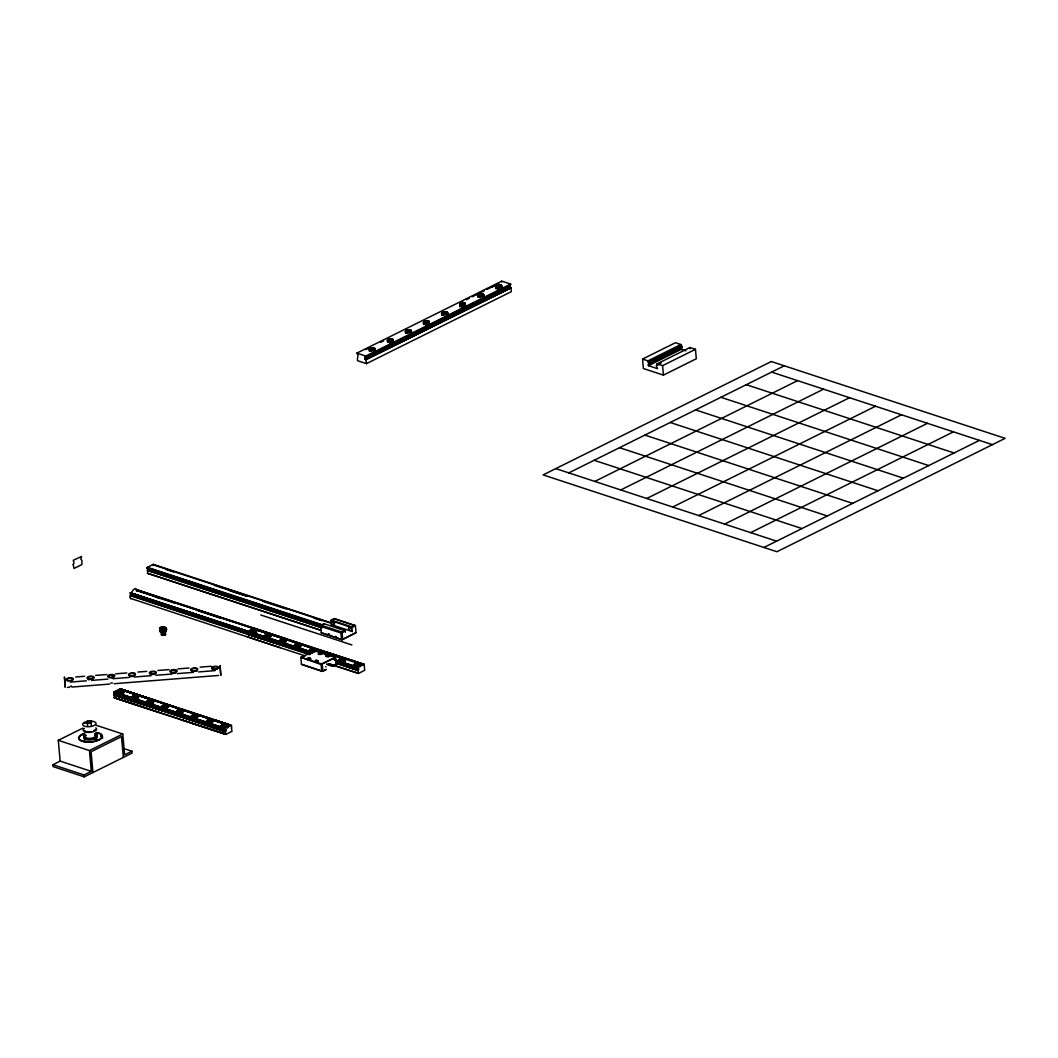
<?xml version="1.0" encoding="UTF-8"?>
<svg xmlns="http://www.w3.org/2000/svg" width="1058" height="1058" viewBox="0 0 1058 1058"><rect width="100%" height="100%" fill="white"/><g stroke="black" fill="none" stroke-linecap="round" stroke-linejoin="round"><path stroke-width="1.5" d="M327.53 655.96L328.972 656.33L328.033 655.55L325.785 656.277L328.998 656.515L327.821 655.391L325.785 656.132L328.998 656.198L327.438 656.436M231.438 728.049L231.966 731.342L225.857 734.424L114.33 697.844L114.013 694.775L168.209 712.378M231.358 725.299L225.182 728.407L225.42 731.171L114.092 694.59L113.761 691.998L120.096 688.718L231.57 725.457L231.609 728.063M131.06 598.696C126.629 597.4 136.826 582.865 136.363 590.986M320.865 630.303L147.538 573.383L147.829 569.006L147.022 567.591L153.212 564.324L153.238 565.514M225.605 734.371L225.486 731.104L169.756 712.88M358.331 673.443L357.855 667.413L364.164 664.345L364.693 670.283L358.464 673.47L328.707 663.789M319.966 653.051C325.282 655.021 317.122 652.588 319.728 652.931M138.333 698.346L138.109 695.146C133.718 693.268 130.769 698.002 133.242 697.711M153.185 703.213L152.96 700.026C138.995 698.809 154.442 707.577 152.96 700.026L147.697 701.11L147.882 704.945M182.875 712.973L182.65 709.786C168.645 708.741 184.105 716.993 182.65 709.786L182.121 710.183C178.471 708.331 176.527 713.647 176.554 711.095L177.863 710.579L178.088 713.171M212.552 722.733L212.327 719.533C207.632 717.734 205.12 722.508 207.461 722.098M227.404 727.6L227.179 724.413C213.213 723.196 228.66 731.964 227.179 724.413L226.65 724.823C223 722.958 221.069 728.288 221.082 725.735L222.392 725.206L222.616 727.798M256.181 632.486L255.957 629.285C241.793 628.135 257.742 636.797 255.957 629.285L255.428 629.695C251.778 627.844 249.833 633.16 249.86 630.608L251.169 630.092L251.394 632.671M285.858 642.232L285.634 639.045C280.939 637.247 278.426 642.008 280.767 641.598M300.71 647.112L300.485 643.925C286.52 642.695 301.966 651.477 300.485 643.925L294.931 645.327L295.856 649.149M340.464 661.938L340.544 658.645L341.073 661.686L345.239 661.753L345.014 658.552C331.048 657.335 346.495 666.104 345.014 658.552L344.485 658.962C340.848 657.097 338.904 662.427 338.93 659.875L339.75 659.637L339.988 662.229M360.077 666.619L359.852 663.432L356.123 663.313L353.769 664.755L355.581 666.156L359.469 665.561L354.02 665.389L357.816 666.183M118.245 693.942L118.02 691.363L117.187 691.588C117.57 694.101 117.888 689.71 121.353 690.49L121.934 690.001C131.099 694.894 106.924 692.62 121.934 690.001L122.305 693.678L123.495 693.466M167.402 708.437L163.858 708.04L164.069 704.787L164.77 708.357L166.833 708.305L166.463 704.628C151.453 707.247 175.628 709.521 166.463 704.628L165.881 705.131C162.416 704.337 162.099 708.741 161.715 706.228L162.482 708.9M196.523 718.065L196.153 714.388C181.143 717.007 205.318 719.281 196.153 714.388L191.934 716.068L192.86 719.876L191.551 715.631L192.463 718.329M270.98 636.017C267.529 639.244 262 634.35 268.877 634.39L269.459 633.887L269.83 637.564L270.491 637.154L266.246 637.551L266.325 634.258C269.975 632.221 272.938 636.215 270.716 636.281M317.136 661.872C320.667 660.681 312.017 658.764 317.678 661.753M327.385 655.484L328.919 655.59L327.887 656.449M344.062 661.422L344.71 661.541L344.392 658.38L343.387 661.898L342.885 658.248L342.686 661.911L343.321 661.369M365.486 359.376L364.865 357.723L365.777 356.07L356.863 353.134C359.323 356.334 356.797 356.93 357.538 360.699L366.452 363.635L511.331 291.638L510.988 287.802L365.539 359.429L510.591 287.591M510.551 287.564L509.731 285.845L510.657 284.073L501.743 281.15L356.863 353.134M682.013 347.236L649.123 363.516L681.974 346.971L648.303 364.455L648.422 365.684L657.547 368.673L656.396 365.909L657.111 363.859L690.001 347.513L695.463 349.312L696.296 358.755L663.419 375.101L643.37 368.515L642.537 359.059L675.414 342.726L680.876 344.511L681.96 346.918M345.278 630.978L341.668 632.023L320.958 625.225L320.667 626.336M165.67 631.851L166.304 627.672C167.587 634.337 157.959 634.694 159.917 627.791C163.236 625.635 168.288 627.037 166.053 631.547L165.511 627.751L160.723 627.949C156.253 630.224 167.706 630.065 165.696 628.994M307.812 658.314C314.266 657.388 305.418 661.21 308.91 658.486C312.904 657.759 303.567 660.086 310.364 659.174C303.844 656.608 313.552 658.023 309.597 659.663C311.422 659.028 305.683 660.404 309.002 658.79M220.765 675.282L220.117 665.548L220.765 675.202M307.865 659.703L310.483 659.227L307.547 659.57M328.774 656.304C320.786 653.394 334.831 656.053 326.062 655.365M309.148 659.399L310.483 659.544L307.772 659.451L310.338 659.689M319.873 653.394C316.197 654.796 323.933 653.275 320.839 654.109C314.702 654.492 323.88 651.913 320.005 654.228M327.16 655.365L326.089 656.383L327.292 655.841M325.89 666.99L325.824 666.619M345.397 632.261L345.344 631.89M321.619 654.32C312.89 654.307 326.419 652.125 318.498 654.413M316.871 661.237C312.203 661.819 318.842 660.681 318.022 661.329M321.235 653.355L319.013 654.333L321.526 653.236L318.643 652.931M162.509 633.53L161.266 634.641L162.932 635.382L162.773 632.38L161.662 632.129M308.169 659.597C313.023 658.658 307.468 659.425 308.923 659.279M321.103 654.201L318.432 654.373L319.661 653.54M317.823 661.316C315.972 661.263 313.723 660.84 317.903 661.66M330.744 622.977C331.524 625.582 339.142 624.114 330.837 621.787M649.123 363.912L648.382 364.468L682.013 347.527M316.21 661.462L315.152 661.766L316.421 661.237M165.868 628.016L164.175 626.878L160.419 627.5M153.542 703.477L153.436 700.264L152.339 699.854L152.008 702.896L152.656 703.015L152.431 700.436M214.073 719.705L230.141 725.061L121.855 689.829L168.222 705.157L168.116 706.718L168.592 705.435L165.683 704.602L165.471 708.265L165.881 705.131M227.761 727.864L227.655 724.651L226.557 724.241L226.227 727.282L226.875 727.401L226.65 724.823M280.806 637.564L252.809 628.769L364.137 665.35M256.539 632.737L256.42 629.523L255.335 629.113L255.004 632.155L253.484 632.129L253.007 629.047L252.492 629.655L252.717 632.248M307.812 659.385L310.483 659.253L309.201 659.16M315.337 660.695C318.63 660.06 316.765 661.567 317.863 661.832M328.945 655.841L325.785 656.132L328.006 655.55L328.694 656.542M320.548 653.566C320.31 654.042 317.995 652.773 321.341 654.399M307.878 659.279L310.523 658.843M309.333 658.989L310.483 659.253M316.593 660.959C315.654 660.126 314.2 662.837 317.559 661.343M327.927 634.337L329.448 634.826M161.927 635.223L161.292 629.722L161.689 634.43L163.461 634.853L165.193 634.152L165.127 629.272L159.679 629.113L160.882 632.367L165.127 632.129C162.443 634.416 161.636 628.65 164.889 629.536M162.932 635.382L165.617 634.536L164.493 630.991M162.39 635.342L162.337 632.34M459.661 304.228C471.405 309.782 461.262 295.288 459.846 306.913M501.479 285.276C500.077 284.377 494.681 284.986 496.427 287.141C499.707 289.839 503.806 282.737 501.849 287.882M166.265 631.229L165.736 630.343L166.053 631.547M162.932 632.565L160.075 631.467L161.279 630.991M131.047 594.054L309.901 652.812L309.24 650.115C310.708 652.125 307.944 649.863 310.854 648.885C312.454 647.655 318.564 649.004 314.94 650.921C320.032 646.65 301.279 650.855 314.041 651.411M130.676 595.376L300.895 651.397M133.837 697.87L137.738 697.275L133.229 697.579L134.538 697.963L134.763 700.555L133.916 700.568M164.836 710.513C159.401 707.696 169.214 706.665 167.984 706.744M681.907 347.857L681.299 349.338L685.875 350.833M133.877 698.981L133.652 695.238L132.065 696.799L133.334 695.939C136.76 693.255 140.45 699.312 138.109 695.146L137.818 698.148M208.095 723.368L207.871 719.625L206.284 721.186L207.553 720.326C210.978 717.655 214.668 723.698 212.327 719.533L212.036 722.535M354.761 663.776L353.769 664.755L354.271 665.482L357.736 663.128L358.173 666.249L355.303 666.818L355.382 663.511L356.176 667.043L358.226 666.778M285.343 642.034L285.634 639.045C287.935 643.224 284.298 637.154 280.846 639.839L279.59 640.698L281.177 639.125L281.692 642.18M211.402 726.886L225.486 731.104L114.013 694.775L225.314 731.554L212.949 727.388M345.622 666.408L358.159 670.124L336.484 663.035M332.834 664.794L329.236 663.921M352.34 630.052C348.743 632.287 345.821 624.485 352.288 629.06M310.311 658.671L309.61 658.975M317.744 661.105L315.231 661.409L316.289 660.761M318.683 653.989L319.622 653.791M326.115 656.449L327.742 655.841M326.089 656.304L328.721 656.436M252.862 628.703L279.577 637.379M335.796 636.44L335.875 637.273L335.941 636.493M330.48 655.484C332.675 655.299 328.602 651.781 324.568 654.32M161.94 629.973L162.707 629.973M134.538 697.963L136.085 697.91M208.757 722.35C207.527 721.82 207.434 726.172 208.981 724.942C206.257 719.414 217.803 723.103 207.447 721.966C209.14 723.341 213.504 720.802 212.645 721.344M345.278 630.846L342.078 632.618L341.668 632.023M120.81 693.109L119.329 693.413L119.541 690.16L120.242 693.717L122.966 693.268L122.662 690.094L121.141 689.975L120.943 693.625L121.353 690.49M133.943 695.701L134.379 695.04L134.882 698.108L135.781 698.505L135.173 694.908L134.657 695.516M149.019 703.16L149.231 699.907L149.72 702.975L152.008 702.896M178.696 712.92L178.908 709.667L179.41 712.735M193.31 715.208L193.759 714.547L194.262 717.615L193.548 717.8L193.019 714.745L192.94 718.038M252.002 632.433L251.778 629.841L252.492 629.655M208.162 720.088L208.598 719.427L209.299 722.984L211.362 722.931M266.854 637.3L267.066 634.046L267.767 637.617L268.335 637.009L267.859 633.914L267.33 634.536M223.238 727.547L223.436 724.294L223.939 727.375L226.227 727.282M281.468 639.601L281.904 638.926L282.407 641.994M296.544 647.06L296.743 643.806L297.245 646.874L300.181 646.914L299.864 643.753L299.533 646.782M311.145 649.347L311.594 648.686L312.295 652.257L313.697 652.138L313.406 649.017L312.626 649.057L312.996 652.151L313.644 651.609L310.774 652.178L310.854 648.885L311.647 652.416L312.097 651.754M340.835 659.108L341.284 658.433L341.985 662.004L342.554 661.395M355.686 663.988L356.123 663.313L356.824 666.884L356.916 663.181L356.387 663.802M134.432 698.769L135.649 697.989L133.559 698.531M207.778 722.918L211.388 722.402L210.992 719.255L210.714 722.879L211.388 722.402M312.335 652.561L130.279 592.85L312.52 652.363M225.248 728.327L113.761 691.998L225.076 728.684M357.988 667.307L334.473 659.57M179.067 712.603L177.202 712.008L179.834 712.603L182.836 711.624M423.623 321.949C423.068 324.132 427.63 323.722 429.006 322.796C431.36 319.728 420.449 320.27 423.808 324.515M119.805 690.636L120.572 690.53M149.495 700.396L150.024 699.774L150.5 702.869M164.334 705.276L165.114 705.157M179.186 710.143L179.701 709.534L180.177 712.629M194.024 715.023L194.553 714.415L195.161 718.012L197.185 717.655L196.881 714.481L194.791 714.917M208.876 719.903L209.391 719.295L210 722.892L210.648 722.35M282.169 639.416L282.698 638.794L283.174 641.889M223.714 724.783L224.243 724.161L224.719 727.256M297.02 644.282L297.536 643.674L298.012 646.769M311.859 649.162L312.626 649.057M326.71 654.042L330.956 654.201L328.046 653.381L325.071 654.016M341.549 658.922L342.316 658.803M165.828 628.955L166.053 628.307M136.826 697.751L138.968 696.336L138.043 697.262M315.641 650.604L316.236 649.652L315.324 648.805L315.033 651.794M284.351 641.651L285.25 641.174L280.754 641.479L285.819 640.884M358.569 666.037L360.646 663.961L357.168 663.683M160.856 631.256L160.155 631.785L159.586 628.121L160.261 628.24M113.986 691.707L225.182 728.407M123.455 692.117C125.664 690.094 121.763 694.352 117.835 692.501L119.078 695.688M167.415 707.035L162.363 707.128L163.17 710.05L164.453 710.315M255.573 631.414L250.508 631.507L253.14 632.115L256.142 631.137M182.267 711.915L180.614 712.537M197.674 716.504C200.121 714.586 195.439 718.607 192.172 716.993M329.541 656.066L330.361 655.524M194.46 718.104L196.537 717.522M209.868 722.376L208.651 723.156M152.881 702.142L153.145 701.877M300.406 646.041L301.398 644.772L300.67 645.764M227.1 726.529L227.364 726.264M344.934 660.668L345.199 660.404M359.773 665.548L360.765 664.279L360.037 665.27M135.424 695.41L135.993 694.855L136.429 697.963M150.262 700.277L150.831 699.722L151.268 702.843M253.259 629.55L253.827 628.994L254.264 632.102M179.953 710.037L180.521 709.482L180.958 712.589M268.097 634.416L268.666 633.861L269.168 637.511L269.843 637.035M282.949 639.296L283.518 638.741L283.954 641.862M209.643 719.797L210.41 719.757M297.787 644.177L298.356 643.621L298.792 646.729M224.481 724.664L225.05 724.108L225.486 727.23M320.958 654.399L320.098 654.029M369.48 348.77C368.224 350.991 373.183 350.806 374.506 349.881C377.574 347.011 366.332 346.918 369.639 351.349L369.692 348.624M405.69 330.784C404.196 332.596 409.168 333.032 410.636 331.934C414.022 329.064 402.516 328.853 405.849 333.349M447.679 312.745L444.32 311.951L441.517 313.512L444.929 314.464L447.706 312.798L447.944 315.377M459.899 303.884L459.979 306.582M285.554 641.161L286.546 639.892L285.634 639.654M212.261 721.649L213.24 720.379L212.327 720.141M136.204 695.37L136.773 694.868L137.17 698.015M151.043 700.251L151.783 700.303M254.039 629.51L254.766 629.563M180.733 710.011L181.315 709.508L181.698 712.642M283.716 639.27L284.298 638.768L284.695 641.902M298.568 644.15L299.295 644.19M225.261 724.637L226.002 724.69M313.406 649.017L313.988 648.528L314.371 651.662M343.096 658.777L343.837 658.83M357.935 663.657L358.517 663.154L358.913 666.289M387.585 339.777C386.196 341.787 391.143 341.906 392.518 340.941C396.102 338.137 384.332 337.819 387.876 342.25M478.137 294.785C476.735 296.795 481.615 296.888 482.977 295.989C486.72 293.172 474.897 292.735 478.295 297.351M269.102 636.982L268.335 637.009M358.173 666.249L357.392 666.275M310.139 658.856L307.825 659.108L308.87 658.327M166.622 705.183L167.19 704.734L166.833 708.305M269.618 634.443L270.174 633.993L271.099 635.977L271.642 635.355L270.795 634.165L268.877 634.39M181.46 710.05L182.029 709.614L182.346 712.775M358.675 663.71L359.244 663.26L359.561 666.421M153.317 700.885L153.741 700.555C152.722 702.631 154.706 701.004 152.947 700.634M256.3 630.145L256.737 629.814C255.719 631.89 257.689 630.264 255.943 629.894M227.536 725.272L227.959 724.942C226.941 727.018 228.925 725.391 227.166 725.021M423.808 321.777L423.967 324.356M355.382 625.609L351.732 627.592L330.718 620.517L334.288 618.599L355.382 625.609L356.017 632.75L342.118 639.693L321.262 632.816L320.614 625.49M334.288 618.599L330.85 620.742M321.672 663.974L321.129 664.543L300.829 657.269L321.672 663.974L335.584 657.216L336.232 664.53L332.847 666.315L326.935 664.371M314.186 650.789L335.611 657.349L321.685 664.12M147.789 569.495L340.927 633.001L341.694 632.406M342.118 639.693L355.991 632.618M326.009 669.529L322.558 671.42L326.115 669.423M122.741 690.676L124.05 690.795L122.093 690.543M138.109 695.754L139.021 695.992L138.307 696.997M167.27 705.302L168.275 705.144M182.637 710.381L182.955 711.598L183.431 710.302L182.121 710.183M196.96 715.063L198.269 715.182L196.312 714.93M300.472 644.52L301.266 644.441L299.956 644.322M345.001 659.16L345.318 660.364L345.794 659.081L344.485 658.962M359.852 664.04L360.646 663.961L359.323 663.829M326.565 664.08L332.741 666.143L336.219 664.45M478.203 294.732L478.428 297.245M122.318 693.135L121.591 693.083M166.847 707.762L166.119 707.723M335.651 636.493L335.862 637.233M405.836 330.678L405.915 333.296M423.941 321.672L424.165 324.198M164.519 632.049L164.784 631.123L165.405 634.76M147.26 568.397L320.772 625.476L324.184 623.929M354.827 667.109L355.911 666.566M266.616 634.721L266.325 634.258C263.416 635.236 266.18 637.498 264.712 635.488L265.545 635.25L265.77 637.842M387.81 339.618L387.955 342.197M317.387 661.819L317.03 661.409M323.748 624.022L320.958 625.225M460.323 303.58L460.389 306.198M318.696 654.399L320.23 653.87M282.288 644.454L283.372 644.639M356.229 668.987L357.591 669.026M387.982 339.525L388.114 342.091M165.551 630.885L166.278 630.899M365.817 349.629L368.779 348.161M380.602 342.289L383.604 340.835M466.34 299.678L469.302 298.211M472.265 296.743L484.128 290.884M487.037 289.389L498.913 283.531M476.894 294.613L479.896 293.172M491.666 287.273L494.628 285.805M365.777 356.07L510.657 284.073M364.97 357.313L510.63 284.946L364.878 357.604M364.865 357.829L509.744 285.673M364.878 358.08L509.731 285.898M364.917 358.331L509.758 286.149M364.984 358.53L509.811 286.401M365.05 358.715L509.877 286.599M510.022 286.903L365.116 358.834L510.154 287.128M365.327 359.178L510.287 287.287M365.724 359.588L510.882 287.776M366.452 363.635L365.962 359.746L510.988 287.802M642.537 359.059L647.985 360.857L680.876 344.511M681.193 345.834L648.58 362.391L647.985 360.857M649.123 363.463L648.091 362.087L681.312 345.913M681.696 346.35L648.607 362.431M648.845 362.735L681.815 346.548M649.017 363.092L681.841 346.601M649.083 363.304L681.921 346.812M648.422 365.684L681.299 349.338M657.111 365.05L661.105 362.947M656.436 365.539L659.319 364.031M657.111 363.859L662.572 365.645L695.463 349.312M568.794 472.886L784.309 365.79M58.283 740.322L89.454 750.572L91.319 771.361L60.147 761.125L58.283 740.322L82.921 728.089M594.781 481.416L797.6 380.629M82.564 741.129L87.497 738.682M94.81 735.045L98.5 733.207M122.53 748.138L131.88 751.206L132.052 753.098L84.243 776.85L53.072 766.614L52.9 764.722L60.147 761.125M89.454 750.572L122.781 734.014L124.632 754.804L131.88 751.206M620.755 489.96L823.574 389.159M331.247 620.107L351.944 626.918L354.985 625.397M322.558 671.42L301.464 664.411L300.856 657.402L315.35 650.696M52.9 764.722L84.071 774.959L91.319 771.361M646.729 498.49L849.548 397.702M672.703 507.02L875.535 406.232M698.677 515.563L901.509 414.776M724.651 524.094L927.482 423.306M750.638 532.637L953.456 431.836M763.929 547.462L979.43 440.379M478.719 294.428L478.838 296.994M406.272 330.427L406.404 332.992M424.483 321.381L424.615 323.946M388.273 339.38L388.392 341.946M326.433 656.502L326.724 656.211M460.812 303.342L461.037 305.868M370.26 348.333L370.379 350.899M479.023 294.296L479.261 296.822M406.589 330.294L406.814 332.82M328.006 656.476L328.654 656.211L327.901 656.013M309.584 659.531L310.391 658.87L309.174 658.512M318.736 653.87L320.958 653.236L320.587 654.029M270.412 636.294L265.36 636.387L266.153 639.31M122.887 692.395L118.403 692.831M197.105 716.782L192.622 717.218M424.813 321.262L425.038 323.774M388.59 339.261L388.815 341.774M461.143 303.223L461.262 305.775M370.723 348.175L370.948 350.701M95.233 735.932L96.662 735.548M479.499 294.15L479.724 296.676M329.263 634.403L328.205 634.324M134.168 698.293L134.882 698.108M164.572 707.855L163.249 708.291L163.633 705.461M208.386 722.68L209.1 722.495M425.29 321.116L425.633 324.899L425.541 321.063M389.066 339.115L389.172 341.668M461.632 303.091L461.976 306.873M315.919 661.779L317.215 661.766M371.213 348.056L371.437 350.582M328.985 634.416L328.284 634.284L329.514 634.337M480.001 294.031L480.094 296.584M194.262 717.615L195.029 717.496M462.161 302.985L462.491 306.767M425.938 320.984L426.281 324.766M162.773 632.38L164.149 632.208L164.598 635.157M408.097 329.951L408.322 332.476M371.874 347.95L372.099 350.476M319.701 654.36L320.587 654.373M75.673 676.988L84.574 676.287M95.683 675.401L106.792 674.528M115.679 673.814L126.788 672.941M137.897 672.055L146.784 671.354M157.893 670.481L169.016 669.595M177.903 668.894L189.012 668.021M200.121 667.135L211.23 666.262M70.132 682.093L86.372 680.81M91.596 680.4L107.969 679.104M113.047 678.694L129.579 677.385M134.498 677.001L151.175 675.678M155.962 675.295L172.044 674.025M177.109 673.629L193.508 672.333M198.706 671.923L214.959 670.627M67.434 687.422L69.656 687.237M71.878 687.065L109.662 684.076M114.105 683.719L218.543 675.454M308.976 659.174L308.063 659.147L309.452 658.803M390.389 338.917L390.997 342.686M462.968 302.905L463.444 306.688M180.389 715.38L179.027 715.327M408.904 329.898L409.274 332.424M391.063 338.904L391.658 342.699M463.629 302.919L464.105 306.701M427.419 320.905L427.882 324.7M270.174 636.559L265.928 636.731M225.764 729.597L114.171 692.818M225.499 729.398L169.597 711.082M373.209 347.91L373.567 350.449M481.998 293.926L482.474 296.478M409.565 329.924L409.909 332.463M391.579 338.944L392.042 342.739M119.924 695.675L118.641 695.49M331.114 624.577L352.512 631.613M319.939 653.553L321.169 653.778M464.145 302.958L464.594 306.754M295.46 647.602L294.547 644.904L295.169 646.253M310.298 652.469L309.769 650.207M162.773 708.582L162.244 706.308M159.956 628.558L159.851 628.888M409.935 329.977L410.385 332.529M373.712 347.976L374.162 350.529M83.82 722.746L87.973 723.632M428.265 321.01L428.715 324.819M392.055 339.01L392.386 341.562M464.488 303.011L465.044 306.846M164.559 633.583L165.603 634.059M136.469 589.584L363.965 664.331M374.056 348.042L374.387 350.582M225.195 729.346L113.775 692.554L129.248 697.725M482.818 294.071L483.149 296.624M192.411 719.572L193.442 719.969M345.424 664.173L358.014 668.405L336.338 661.29M262.133 638.966L246.673 633.98L272.951 642.523M217.697 721.411L222.339 722.905M225.433 723.897L230.075 725.391L175.959 707.696M212.751 725.153L225.116 729.226L211.203 724.651M209.854 726.37L225.314 731.554L113.986 694.974L129.446 699.96M270.412 633.636L252.941 627.976L286.321 638.86M175.906 707.167L120.255 688.956L139.325 695.146M160.009 701.93L120.255 688.956L140.912 695.661M211.521 719.387L230.075 725.391L188.324 711.77M209.656 724.135L225.103 729.134L169.452 710.936M205.014 722.614L225.103 729.134L180.283 714.481M161.927 710.619L113.986 694.974L135.636 701.983M246.421 631.216L279.815 642.1M332.437 664.808L358.239 673.219M120.255 688.956L158.409 701.414M208.426 718.369L230.075 725.391L197.608 714.811M180.534 714.044L225.063 728.777L113.748 692.197L156.69 706.215M113.748 692.197L158.277 706.731M197.291 720.075L225.103 729.134L186.459 716.517M158.832 709.601L113.986 694.974L140.278 703.504M113.986 694.974L149.548 706.559M190.585 722.799L225.552 734.199L114.224 697.619L149.231 709.204M303.818 650.604L311.568 653.156M303.99 652.416L310.179 654.439L246.726 633.702M181.037 719.665L225.552 734.199M771.626 372.099L992.417 444.651M746.274 384.689L954.078 452.983M720.921 397.292L928.726 465.573M695.569 409.896L903.373 478.176M670.217 422.486L878.021 490.767M644.864 435.089L852.669 503.37M619.512 447.679L827.316 515.973M594.146 460.283L801.964 528.564M555.807 468.615L776.612 541.167M355.409 625.794L334.302 618.679M153.212 564.324L331.26 622.871M153.555 564.906L329.739 622.792M165.868 569.442L173.657 572.008M214.192 585.325L246.937 596.09M262.529 601.209L285.924 608.892M313.988 618.123L321.777 620.676M229.639 590.629L246.792 596.262M323.999 623.704L345.186 630.832M147.247 567.3L321.883 624.67M147.022 567.591L321.658 624.974M147.009 567.696L321.632 625.172M147.036 568.146L321.685 625.609M147.789 568.794L320.905 625.873M147.829 569.244L320.905 626.111M147.697 569.733L320.772 626.601M147.565 569.945L320.64 626.812M147.419 570.117L320.495 626.984M147.247 570.46L321.883 627.936M147.485 573.211L320.574 630.171M321.235 632.671L342.118 639.667M260.797 615.002L351.891 644.944M136.786 589.809L364.269 664.556L348.346 659.24M136.813 590.166L251.407 627.817L136.813 590.258M252.968 628.426L286.983 639.601M288.53 640.116L290.077 640.619M291.624 641.122L331.828 654.333M333.376 654.849L334.923 655.352M339.565 656.873L344.194 658.407M136.641 590.602L175.893 603.496M197.859 610.717L221.413 618.454M291.519 641.399L341.007 657.666L330.175 654.109M155.314 596.963L160.023 598.511M332.093 656.039L335.439 657.124M130.372 592.665L312.454 652.402M334.341 659.689L357.921 667.347M334.249 659.875L357.749 667.704M130.266 593.049L312.282 652.852M335.796 660.589L357.749 667.796L336.497 660.747M312.308 653.209L130.293 593.406L312.361 653.368M335.822 660.933L357.802 668.233M335.875 661.091L358.45 668.616M336.576 661.581L358.53 668.801M131.086 594.265L309.941 653.037M336.616 661.805L358.583 669.013M131.086 594.503L309.941 653.275M336.616 662.043L358.569 669.251M131.047 594.755L309.888 653.527M336.563 662.282L358.53 669.502M130.954 594.993L309.809 653.751M336.47 662.52L358.437 669.74M130.822 595.204L309.677 653.963M336.351 662.731L358.318 669.952M336.1 663.062L358.107 670.19M130.504 595.72L309.386 654.598M336.06 663.154L358.001 670.574M130.742 598.471L305.233 655.934M301.437 664.226L322.545 671.341M121.842 690.028L157.907 701.877M176.726 708.053L222.193 722.998M131.007 693.241L148.014 698.835M169.664 705.95L189.766 712.55M191.313 713.052L192.86 713.568M208.32 718.646L222.233 723.222L211.388 719.691M225.857 729.782L113.775 692.554L163.263 708.9M114.568 693.413L225.896 729.994M114.568 693.651L225.896 730.232M114.528 693.903L225.843 730.483M114.436 694.141L225.764 730.721M114.304 694.352L225.632 730.933M91.305 725.669L91.041 722.654L89.189 722.045L87.378 722.945L87.642 725.96M96.291 725.299L122.781 734.014M82.365 734.477L84.891 735.31M94.916 738.603L98.698 739.846M326.076 651.926L364.269 664.556M246.911 636.638L280.317 647.708M180.68 708.728L230.062 725.034M135.755 694.484L121.842 689.829L174.411 707.194M138.849 695.503L121.842 689.829L155.857 701.097M161.729 708.384L113.775 692.554L133.89 699.245M146.255 703.305L113.775 692.554L135.437 699.748M186.658 718.752L225.314 731.554L205.212 724.849M114.224 697.619L158.779 712.351M268.11 638.768L246.448 631.573L261.934 636.744M121.842 689.829L145.025 697.539M199.036 722.812L225.314 731.554M87.14 721.331L91.041 722.654M483.017 294.124L483.334 296.676M465.004 303.157L465.322 305.722M428.781 321.156L429.098 323.722M392.571 339.155L392.875 341.708M483.202 294.203L483.599 296.795M374.545 348.188L374.863 350.753M164.704 633.477L165.379 633.861L161.57 635.064L161.464 631.573M428.966 321.235L429.35 323.827M392.743 339.234L393.126 341.827M161.239 629.88L160.631 629.576L160.882 632.367M483.374 294.269L483.81 296.914M410.927 330.268L411.377 332.913M374.717 348.267L375.087 350.872M340.147 661.118L339.578 660.774C352.116 662.268 337.409 658.803 340.372 663.697M411.152 330.4L411.628 333.151M483.651 294.441L484.061 297.166M147.644 702.353L147.366 700.674L148.173 700.819L148.398 703.411M339.75 659.637L339.909 658.896M310.073 649.89L310.219 649.136M295.222 645.01L295.923 647.311M265.545 635.25L265.69 634.509M192.239 715.75L192.384 714.996M162.548 705.99L162.707 705.25M118.02 691.363L118.721 693.651M295.38 644.269L296.306 644.467M250.852 629.629L251.778 629.841M165.048 634.985L164.228 629.761M222.074 724.756L223 724.968M177.546 710.13L178.471 710.328M147.856 700.37L148.781 700.581M118.165 690.61L119.091 690.821M411.403 330.638L411.734 333.363M319.278 654.228L318.405 653.632L321.116 653.408M164.069 635.303L163.474 629.907M690.001 347.513L690.107 348.743M662.572 365.645L663.419 375.101M501.743 281.15L501.823 282.05M501.228 285.157L501.624 287.75M501.029 285.105L501.347 287.657M500.818 285.038L501.148 287.591M500.593 284.999L500.937 288.781L500.355 284.959M500.103 284.933L500.566 288.728M499.852 284.919L500.315 288.702M499.72 284.906L500.064 288.689M499.455 284.906L499.931 288.689M499.191 284.906L499.654 288.689M499.059 284.919L499.389 288.702M498.781 284.946L499.257 288.715M498.649 284.959L498.847 288.755M498.371 284.986L498.715 288.768M498.239 285.012L498.45 288.821M497.987 285.065L498.318 288.847M497.855 285.091L498.067 288.9M497.604 285.157L497.948 288.94M497.366 285.224L497.472 287.789M497.141 285.303L497.26 287.869M496.929 285.382L497.048 287.948M496.731 285.475L496.863 288.041M496.546 285.581L496.612 288.199M496.308 285.726L496.4 288.358M496.123 285.898L496.202 288.583M495.938 286.11L496.07 288.927M482.593 294.018L482.937 296.557M482.369 293.979L482.712 296.518M481.879 293.926L482.223 296.452M481.972 296.438L481.615 293.912L481.707 296.425M481.218 293.912L481.575 296.425M480.94 293.912L481.297 296.438M481.033 296.452L480.808 293.926L480.755 296.478M480.398 293.965L480.623 296.491M480.266 293.992L480.358 296.531M479.75 294.084L479.975 296.61M479.38 294.19L479.486 296.743M478.917 294.349L479.036 296.901M478.52 294.521L478.573 297.139M465.176 303.236L465.56 305.828M464.806 303.104L465.136 305.643M464.369 302.998L464.832 306.794M463.893 302.932L464.356 306.727M463.51 302.905L463.84 306.688M463.232 302.905L463.708 306.688M462.835 302.919L463.166 306.701M462.558 302.945L463.034 306.714M462.425 302.958L462.624 306.754M462.029 303.011L462.227 306.82M461.513 303.117L461.843 306.899M461.381 303.157L461.486 305.709M460.706 303.382L460.825 305.947M460.508 303.474L460.64 306.04M460.085 303.725L460.177 306.357M447.428 312.441L447.851 315.165M447.23 312.308L447.587 314.914M446.979 312.189L447.375 314.795M446.793 312.123L447.124 314.676M446.489 312.044L446.926 314.623M446.264 311.991L446.608 314.543M446.145 311.978L446.37 314.49M445.907 311.938L446.251 314.477M445.656 311.925L446 314.451M445.392 311.912L445.749 314.438M445.259 311.898L445.484 314.424M444.995 311.898L445.352 314.424M444.717 311.912L445.087 314.424M444.81 314.451L444.585 311.925L444.545 314.477M444.188 311.965L444.413 314.49M444.043 311.991L444.135 314.53M443.778 312.031L443.884 314.583M443.527 312.084L443.619 314.636M443.5 314.676L443.276 312.15L443.262 314.742M442.918 312.255L443.038 314.821M442.707 312.335L442.826 314.9M442.495 312.427L442.628 314.993M442.31 312.52L442.363 315.139M442.059 312.679L442.138 315.297M441.847 312.837L442.072 315.35M428.49 321.063L428.926 324.872M428.49 324.78L428.04 320.971L428.252 324.74M427.67 320.931L428.133 324.727M427.154 320.905L427.617 324.687M427.022 320.905L427.353 324.687M427.22 324.687L426.744 320.905L426.956 324.7M426.348 320.931L426.81 324.7M426.202 320.958L426.414 324.753M425.805 321.01L426.017 324.819M425.171 321.156L425.276 323.708M424.694 321.301L424.813 323.867M424.284 321.473L424.337 324.092M410.769 330.189L411.152 332.794M410.478 330.096L410.901 332.675M410.266 330.043L410.597 332.582M409.803 329.951L410.16 332.49M409.433 329.911L409.79 332.45M409.181 329.898L409.525 332.437M408.772 329.898L409.129 332.424M408.507 329.911L408.864 332.424M408.375 329.924L408.6 332.45M407.965 329.964L408.057 332.503M407.7 330.003L407.925 332.529M407.568 330.03L407.661 332.582M407.304 330.083L407.039 332.741M406.484 330.334L406.603 332.9M406.087 330.519L406.14 333.138M392.267 339.063L392.69 341.641M391.817 338.97L392.161 341.509M391.447 338.93L391.791 342.713M390.931 338.904L391.407 342.686M390.799 338.904L391.143 342.686M390.257 338.917L390.733 342.699M390.124 338.93L390.455 342.713M389.992 338.944L389.794 342.818M389.331 339.063L389.529 342.871M388.828 339.182L389.053 341.708M388.484 339.301L388.603 341.853M374.267 348.095L374.677 350.674M373.593 347.95L373.937 350.489M373.474 347.937L373.699 350.462M372.958 347.897L373.315 350.423M372.694 347.897L373.051 350.423M372.561 347.897L372.786 350.423M372.284 347.91L372.641 350.423M372.151 347.923L372.376 350.449M371.742 347.963L371.834 350.502M371.477 348.003L371.702 350.529M371.094 348.082L371.186 350.634M370.604 348.214L370.829 350.74M370.485 348.254L370.591 350.82M370.062 348.426L370.088 351.044M369.784 348.571L369.916 351.137M342.078 632.618L342.66 639.244M340.927 633.001L341.496 639.336M322.306 664.45L322.888 671.076M321.129 664.543L321.698 670.878M255.428 629.695L255.652 632.287M195.571 714.877L195.809 717.469M163.236 632.38L163.501 635.369M123.363 757.409L121.498 736.619L91.081 751.735L92.932 772.538M84.071 774.959L84.243 776.85M65.08 683.521C63.348 663.829 65.649 695.661 65.146 685.214M336.179 663.683L336.232 664.53M90.274 721.106A6.758 2.777 -5.1 0 1 94.876 725.114A6.758 2.777 -5.1 0 1 83.41 725.682A6.758 2.777 -5.1 0 1 89.216 721.159M95.802 727.851A6.758 2.777 -5.1 0 1 93.924 731.514A6.758 2.777 -5.1 0 1 85.182 731.951A6.758 2.777 -5.1 0 1 84.336 728.42M94.982 729.57A5.197 2.129 -5.1 0 1 94.784 729.914M94.03 730.562A5.197 2.129 -5.1 0 1 93.501 730.853M90.644 731.66A5.197 2.129 -5.1 0 1 86.782 731.554M85.222 730.906A5.197 2.129 -5.1 0 1 84.918 730.615M94.665 734.662A5.197 2.129 -5.1 0 1 93.897 737.558A5.197 2.129 -5.1 0 1 86.954 738.061A5.197 2.129 -5.1 0 1 86.28 735.257M94.638 733.723A6.758 2.777 -5.1 0 1 95.736 737.558A6.758 2.777 -5.1 0 1 86.267 738.709A6.758 2.777 -5.1 0 1 85.169 734.887M95.498 734.913A6.758 2.777 -5.1 0 1 95.815 738.497A6.758 2.777 -5.1 0 1 87.232 739.833A6.758 2.777 -5.1 0 1 84.217 736.672M95.141 737.81A5.197 2.129 -5.1 0 1 94.704 738.127M93.554 738.682A5.197 2.129 -5.1 0 1 86.849 738.947M96.371 732.44A11.969 4.906 -5.1 0 1 99.769 739.595A11.969 4.906 -5.1 0 1 81.492 741.05A11.969 4.906 -5.1 0 1 84.442 733.379M100.96 735.786A11.969 4.906 -5.1 0 1 102.626 738.114M100.51 735.932A11.44 4.695 -5.1 0 1 102.11 738.153M96.119 732.652A11.44 4.695 -5.1 0 1 99.359 739.489A11.44 4.695 -5.1 0 1 81.889 740.878A11.44 4.695 -5.1 0 1 84.706 733.551M68.201 680.823A3.121 1.283 -5.1 0 1 67.725 678.826A3.121 1.283 -5.1 0 1 72.605 678.813A3.121 1.283 -5.1 0 1 70.45 680.823M71.481 686.087A2.222 0.913 -5.1 0 1 70.383 686.298M112.426 682.939A2.222 0.913 -5.1 0 1 110.746 682.979M111.315 677.649A3.121 1.283 -5.1 0 1 112.836 677.649M88.515 679.858A3.121 1.283 -5.1 0 1 92.76 679.408M129.989 676.578A3.121 1.283 -5.1 0 1 133.572 676.009M131.589 676.604A2.724 1.111 -5.1 0 1 133.652 676.551M152.035 674.488A3.121 1.283 -5.1 0 1 154.984 674.488M192.807 671.394A3.121 1.283 -5.1 0 1 197 671.394M171.475 673.285A3.121 1.283 -5.1 0 1 175.059 672.729M172.414 673.483A2.724 1.111 -5.1 0 1 175.125 673.272M212.777 669.172A3.121 1.283 -5.1 0 1 213.108 667.241A3.121 1.283 -5.1 0 1 217.657 667.241A3.121 1.283 -5.1 0 1 216.374 669.172M215.634 669.33A3.121 1.283 -5.1 0 1 213.385 669.33M212.949 670.005A3.121 1.283 -5.1 0 1 215.012 669.436M213.888 670.203A2.724 1.111 -5.1 0 1 215.25 669.939M73.24 564.536L73.967 568.49L81.902 564.549L81.916 560.356L80.844 559.206L81.519 556.455L73.24 560.317L74.02 562.591L73.24 564.536M148.742 702.591L147.525 702.248L152.577 702.155L148.742 702.591M222.96 726.978L221.744 726.634L226.796 726.542L222.96 726.978M296.266 646.491L295.592 646.359L300.102 646.054L296.266 646.491M311.105 651.371L309.888 651.027L313.485 651.318L311.105 651.371M180.058 715.195L179.305 715.182L180.058 715.195M771.308 361.532L543.138 474.91L776.916 551.734L1005.1 438.343L771.308 361.532M87.92 723.064A2.605 1.071 -5.1 0 0 91.782 721.834A2.605 1.071 -5.1 0 0 87.867 721.212A2.605 1.071 -5.1 0 0 87.92 723.064M67.738 680.572A3.518 1.442 -5.1 0 0 73.293 679.143A3.518 1.442 -5.1 0 0 68.373 678.033A3.518 1.442 -5.1 0 0 67.738 680.572M109.225 677.292A3.518 1.442 -5.1 0 0 114.767 675.85A3.518 1.442 -5.1 0 0 109.86 674.753A3.518 1.442 -5.1 0 0 109.225 677.292M88.488 678.932A3.518 1.442 -5.1 0 0 94.03 677.504A3.518 1.442 -5.1 0 0 89.11 676.393A3.518 1.442 -5.1 0 0 88.488 678.932M129.962 675.652A3.518 1.442 -5.1 0 0 135.517 674.211A3.518 1.442 -5.1 0 0 130.597 673.113A3.518 1.442 -5.1 0 0 129.962 675.652M150.699 673.999A3.518 1.442 -5.1 0 0 156.253 672.571A3.518 1.442 -5.1 0 0 151.334 671.46A3.518 1.442 -5.1 0 0 150.699 673.999M171.449 672.359A3.518 1.442 -5.1 0 0 176.99 670.931A3.518 1.442 -5.1 0 0 172.07 669.82A3.518 1.442 -5.1 0 0 171.449 672.359M192.186 670.719A3.518 1.442 -5.1 0 0 197.727 669.291A3.518 1.442 -5.1 0 0 192.821 668.18A3.518 1.442 -5.1 0 0 192.186 670.719M212.923 669.079A3.518 1.442 -5.1 0 0 218.477 667.651A3.518 1.442 -5.1 0 0 213.557 666.54A3.518 1.442 -5.1 0 0 212.923 669.079M109.463 677.49A3.121 1.283 -5.1 0 0 114.409 676.234A3.121 1.283 -5.1 0 0 110.072 675.242A3.121 1.283 -5.1 0 0 109.463 677.49M88.727 679.13A3.121 1.283 -5.1 0 0 93.673 677.887A3.121 1.283 -5.1 0 0 89.335 676.882A3.121 1.283 -5.1 0 0 88.727 679.13M130.2 675.85A3.121 1.283 -5.1 0 0 135.146 674.594A3.121 1.283 -5.1 0 0 130.822 673.602A3.121 1.283 -5.1 0 0 130.2 675.85M150.95 674.211A3.121 1.283 -5.1 0 0 155.883 672.954A3.121 1.283 -5.1 0 0 151.558 671.949A3.121 1.283 -5.1 0 0 150.95 674.211M192.424 670.931A3.121 1.283 -5.1 0 0 197.37 669.674A3.121 1.283 -5.1 0 0 193.032 668.669A3.121 1.283 -5.1 0 0 192.424 670.931M171.687 672.571A3.121 1.283 -5.1 0 0 176.633 671.314A3.121 1.283 -5.1 0 0 172.295 670.309A3.121 1.283 -5.1 0 0 171.687 672.571"/></g></svg>
